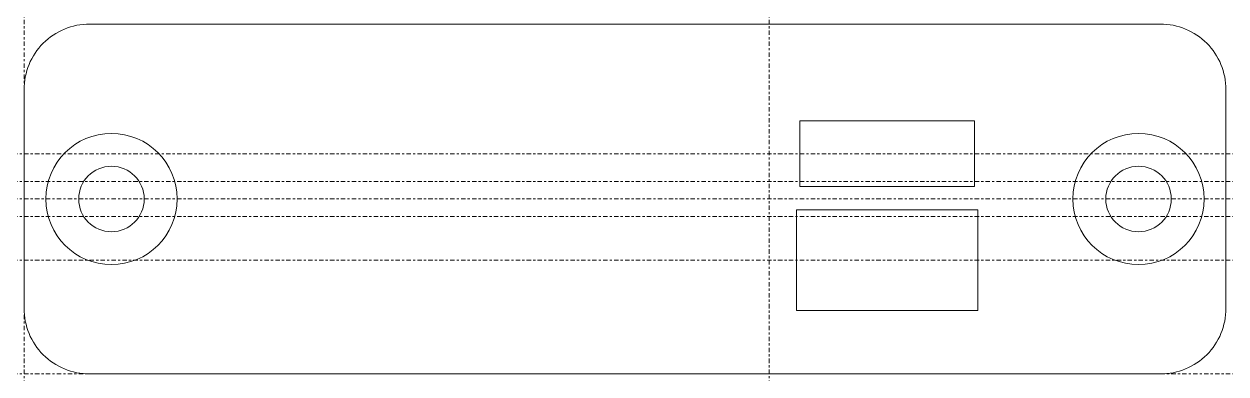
# Model space of a CAD drawing. Header units: inches. Extents: x 0 to 55, y 0 to 16.
import ezdxf

# ---------------------------------------------------------------- set-up
doc = ezdxf.new("R2010")
doc.units = ezdxf.units.IN
doc.linetypes.add('$CONSTRUCTION', pattern=[0.3, 0.2, -0.05, 0, -0.05])
doc.linetypes.add('Durchgehend', pattern=[0])
doc.layers.get('0').update_dxf_attribs({"linetype": 'Durchgehend', "lineweight": 0})
doc.layers.add('$CONSTRUCTION', color=254, linetype='$CONSTRUCTION', lineweight=0, true_color=0xbfd8d8)
doc.layers.add('Symbole', color=7, linetype='Durchgehend', lineweight=0)

msp = doc.modelspace()

# ---------------------------------------------------------------- linework, layer by layer
at = {"layer": '$CONSTRUCTION'}
for p, direction in [((0, -107.1), (0, 1)), ((34.1, -26.775), (0, 1)), ((-44.433, 10.07), (1, 0)), ((-44.433, 8.8), (1, 0)), ((-177.732, 8), (1, 0)), ((-44.433, 7.2), (1, 0)), ((-22.217, 5.2), (1, 0)), ((-177.732, 0), (1, 0))]:
    msp.add_xline(p, direction, dxfattribs=at)
at = {"color": 7, "linetype": 'Durchgehend', "lineweight": 0, "flags": 128}
for points in [[(35.5, 8.57), (43.5, 8.57), (43.5, 11.57), (35.5, 11.57)], [(35.35, 7.5), (43.65, 7.5), (43.65, 2.9), (35.35, 2.9)]]:
    msp.add_lwpolyline(points, close=True, dxfattribs=at)
at = {"layer": 'Symbole', "linetype": 'Durchgehend', "lineweight": 0, "flags": 128}
msp.add_lwpolyline([(3, 0), (52, 0, 0.414214), (55, 3), (55, 13, 0.414214), (52, 16), (3, 16, 0.414214), (0, 13), (0, 3, 0.414214)], format="xyb", close=True, dxfattribs=at)
at = {"layer": 'Symbole', "linetype": 'Durchgehend', "lineweight": 0}
for centre, radius in [((4, 8), 3), ((51, 8), 3), ((4, 8), 1.5), ((51, 8), 1.5)]:
    msp.add_circle(centre, radius, dxfattribs=at)

doc.saveas('drawing.dxf')
